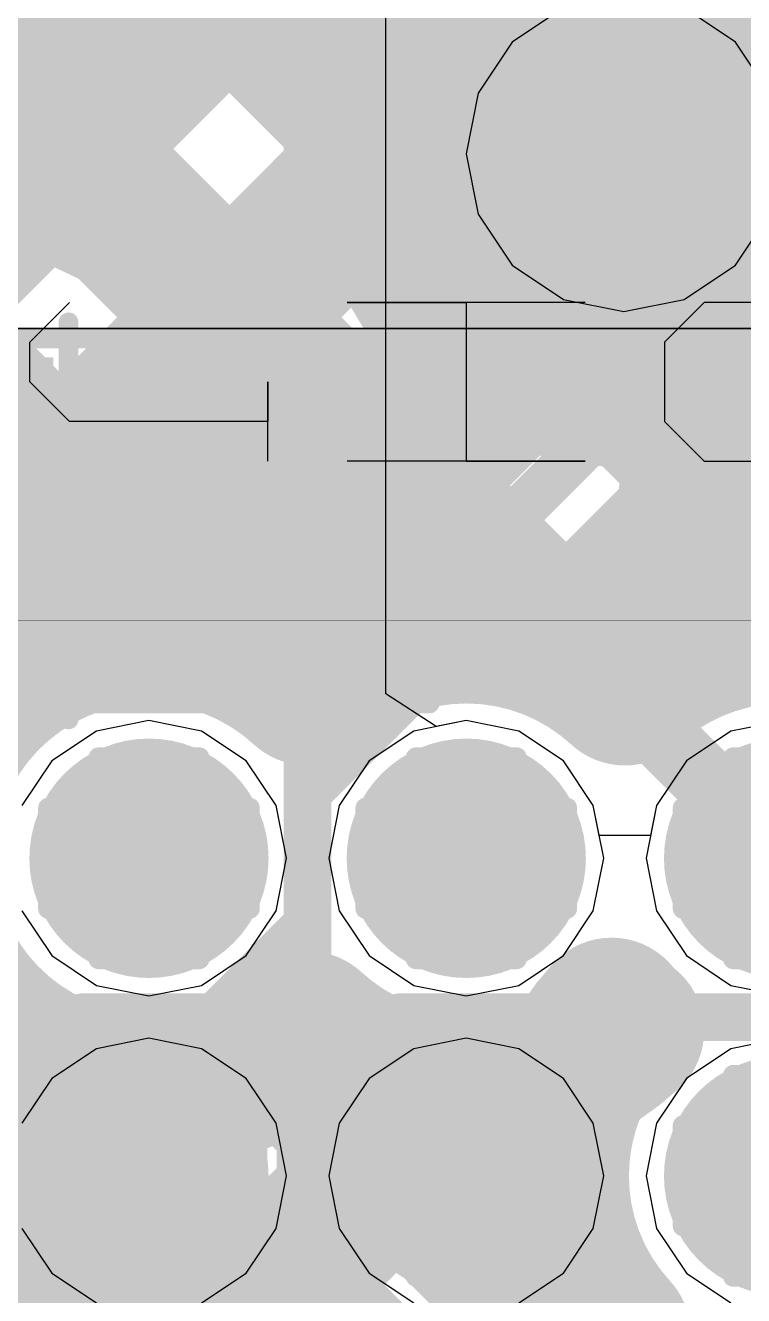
# Model space of a CAD drawing. Header units: millimetres. Extents: x 13 to 259, y -2 to 326.
# Drawn here: x 111.491 to 113.302, y 105.298 to 108.498 of the extents above; entities that cross this region are included whole.
import ezdxf

# ---------------------------------------------------------------- set-up
doc = ezdxf.new("R2010")
doc.units = ezdxf.units.MM
for name, color, linetype in [('BottomLayer', 5, 'Continuous'), ('BottomPaste', 16, 'Continuous'), ('BottomSolder', 6, 'Continuous'), ('ConnectLayer', 7, 'Continuous'), ('DrillDrawing', 1, 'Continuous'), ('Mechanical14', 56, 'Continuous'), ('Mechanical15', 56, 'Continuous'), ('Mechanical16', 56, 'Continuous'), ('MidLayer1', 16, 'Continuous'), ('MidLayer2', 76, 'Continuous'), ('MidLayer3', 90, 'Continuous'), ('MidLayer4', 156, 'Continuous'), ('MidLayer5', 130, 'Continuous'), ('MidLayer6', 216, 'Continuous'), ('MultiLayer', 9, 'Continuous'), ('TopLayer', 1, 'Continuous'), ('TopOverlay', 2, 'Continuous'), ('TopPaste', 8, 'Continuous'), ('TopSolder', 216, 'Continuous')]:
    doc.layers.add(name, color=color, linetype=linetype)

# ---------------------------------------------------------------- blocks, each defined once
blk = doc.blocks.new('CAPC0603X33N_B_11')
at = {"layer": 'BottomLayer'}
for points in [[(-0.575, -0.2), (-0.125, -0.2), (-0.575, 0.2), (-0.125, 0.2)], [(0.125, -0.2), (0.575, -0.2), (0.125, 0.2), (0.575, 0.2)]]:
    blk.add_solid(points, dxfattribs=at)
at = {"layer": 'BottomPaste'}
for points in [[(-0.575, -0.2), (-0.125, -0.2), (-0.575, 0.2), (-0.125, 0.2)], [(0.125, -0.2), (0.575, -0.2), (0.125, 0.2), (0.575, 0.2)]]:
    blk.add_solid(points, dxfattribs=at)
at = {"layer": 'BottomSolder'}
for points in [[(-0.6766, -0.3016), (-0.0234, -0.3016), (-0.6766, 0.3016), (-0.0234, 0.3016)], [(0.0234, -0.3016), (0.6766, -0.3016), (0.0234, 0.3016), (0.6766, 0.3016)]]:
    blk.add_solid(points, dxfattribs=at)
at = {"layer": 'Mechanical14', "const_width": 0.1}
for points in [[(-0.65, -0.25), (-0.65, 0.25)], [(0.65, 0.25), (-0.65, 0.25)], [(0.65, -0.25), (0.65, 0.25)], [(0.65, -0.25), (-0.65, -0.25)]]:
    blk.add_lwpolyline(points, dxfattribs=at)
at = {"layer": 'Mechanical14', "const_width": 0.05}
for points in [[(-0.675, 0.25, 1), (-0.625, 0.25, 1)], [(-0.675, 0.25, 1), (-0.625, 0.25, 1)], [(0.625, 0.25, 1), (0.675, 0.25, 1)], [(0.625, 0.25, 1), (0.675, 0.25, 1)], [(-0.675, -0.25, 1), (-0.625, -0.25, 1)], [(-0.675, -0.25, 1), (-0.625, -0.25, 1)], [(0.625, -0.25, 1), (0.675, -0.25, 1)], [(0.625, -0.25, 1), (0.675, -0.25, 1)]]:
    blk.add_lwpolyline(points, format="xyb", close=True, dxfattribs=at)
at = {"layer": 'Mechanical16', "const_width": 0.05}
for points in [[(-0.75, -0.35), (-0.75, 0.35)], [(0.75, 0.35), (-0.75, 0.35)], [(0.75, -0.35), (0.75, 0.35)], [(0, -0.3), (0, 0.3)], [(0.3, 0), (-0.3, 0)], [(0.75, -0.35), (-0.75, -0.35)]]:
    blk.add_lwpolyline(points, dxfattribs=at)
at = {"layer": 'Mechanical16', "const_width": 0.025}
for points in [[(-0.7625, 0.35, 1), (-0.7375, 0.35, 1)], [(-0.7625, 0.35, 1), (-0.7375, 0.35, 1)], [(0.7375, 0.35, 1), (0.7625, 0.35, 1)], [(0.7375, 0.35, 1), (0.7625, 0.35, 1)], [(-0.0125, 0.3, 1), (0.0125, 0.3, 1)], [(-0.3125, 0, 1), (-0.2875, 0, 1)], [(0.2875, 0, 1), (0.3125, 0, 1)], [(-0.0125, -0.3, 1), (0.0125, -0.3, 1)], [(-0.7625, -0.35, 1), (-0.7375, -0.35, 1)], [(-0.7625, -0.35, 1), (-0.7375, -0.35, 1)], [(0.7375, -0.35, 1), (0.7625, -0.35, 1)], [(0.7375, -0.35, 1), (0.7625, -0.35, 1)]]:
    blk.add_lwpolyline(points, format="xyb", close=True, dxfattribs=at)
blk = doc.blocks.new('CAPC1005X55N_B_14')
at = {"layer": 'BottomLayer'}
for points in [[(-0.76, -0.31), (-0.14, -0.31), (-0.76, 0.31), (-0.14, 0.31)], [(0.14, -0.31), (0.76, -0.31), (0.14, 0.31), (0.76, 0.31)]]:
    blk.add_solid(points, dxfattribs=at)
at = {"layer": 'BottomPaste'}
for points in [[(-0.76, -0.31), (-0.14, -0.31), (-0.76, 0.31), (-0.14, 0.31)], [(0.14, -0.31), (0.76, -0.31), (0.14, 0.31), (0.76, 0.31)]]:
    blk.add_solid(points, dxfattribs=at)
at = {"layer": 'BottomSolder'}
for points in [[(-0.8616, -0.4116), (-0.0384, -0.4116), (-0.8616, 0.4116), (-0.0384, 0.4116)], [(0.0384, -0.4116), (0.8616, -0.4116), (0.0384, 0.4116), (0.8616, 0.4116)]]:
    blk.add_solid(points, dxfattribs=at)
at = {"layer": 'Mechanical14', "const_width": 0.1}
for points in [[(0.5251, 0.2749), (-0.5249, 0.2749)], [(-0.5249, -0.2751), (-0.5249, 0.2749)], [(0.5251, -0.2751), (0.5251, 0.2749)], [(0.5251, -0.2751), (-0.5249, -0.2751)]]:
    blk.add_lwpolyline(points, dxfattribs=at)
at = {"layer": 'Mechanical14', "const_width": 0.05}
for points in [[(-0.5499, 0.2749, 1), (-0.5, 0.2749, 1)], [(-0.5499, 0.2749, 1), (-0.5, 0.2749, 1)], [(0.5001, 0.2749, 1), (0.55, 0.2749, 1)], [(0.5001, 0.2749, 1), (0.55, 0.2749, 1)], [(-0.5499, -0.2751, 1), (-0.5, -0.2751, 1)], [(-0.5499, -0.2751, 1), (-0.5, -0.2751, 1)], [(0.5001, -0.2751, 1), (0.55, -0.2751, 1)], [(0.5001, -0.2751, 1), (0.55, -0.2751, 1)]]:
    blk.add_lwpolyline(points, format="xyb", close=True, dxfattribs=at)
at = {"layer": 'Mechanical16', "const_width": 0.05}
for points in [[(0, -0.5), (0, 0.5)], [(0.91, 0.46), (-0.91, 0.46)], [(-0.91, -0.46), (-0.91, 0.46)], [(0.91, -0.46), (0.91, 0.46)], [(0.5, 0), (-0.5, 0)], [(0.91, -0.46), (-0.91, -0.46)]]:
    blk.add_lwpolyline(points, dxfattribs=at)
at = {"layer": 'Mechanical16', "const_width": 0.025}
for points in [[(-0.0125, 0.5, 1), (0.0125, 0.5, 1)], [(-0.9225, 0.46, 1), (-0.8975, 0.46, 1)], [(-0.9225, 0.46, 1), (-0.8975, 0.46, 1)], [(0.8975, 0.46, 1), (0.9225, 0.46, 1)], [(0.8975, 0.46, 1), (0.9225, 0.46, 1)], [(-0.5125, 0, 1), (-0.4875, 0, 1)], [(0.4875, 0, 1), (0.5125, 0, 1)], [(-0.9225, -0.46, 1), (-0.8975, -0.46, 1)], [(-0.9225, -0.46, 1), (-0.8975, -0.46, 1)], [(0.8975, -0.46, 1), (0.9225, -0.46, 1)], [(0.8975, -0.46, 1), (0.9225, -0.46, 1)], [(-0.0125, -0.5, 1), (0.0125, -0.5, 1)]]:
    blk.add_lwpolyline(points, format="xyb", close=True, dxfattribs=at)
blk = doc.blocks.new('CAPC1005X55N_B_15')
at = {"layer": 'BottomLayer'}
for points in [[(-0.76, -0.31), (-0.14, -0.31), (-0.76, 0.31), (-0.14, 0.31)], [(0.14, -0.31), (0.76, -0.31), (0.14, 0.31), (0.76, 0.31)]]:
    blk.add_solid(points, dxfattribs=at)
at = {"layer": 'BottomPaste'}
for points in [[(-0.76, -0.31), (-0.14, -0.31), (-0.76, 0.31), (-0.14, 0.31)], [(0.14, -0.31), (0.76, -0.31), (0.14, 0.31), (0.76, 0.31)]]:
    blk.add_solid(points, dxfattribs=at)
at = {"layer": 'BottomSolder'}
for points in [[(-0.8616, -0.4116), (-0.0384, -0.4116), (-0.8616, 0.4116), (-0.0384, 0.4116)], [(0.0384, -0.4116), (0.8616, -0.4116), (0.0384, 0.4116), (0.8616, 0.4116)]]:
    blk.add_solid(points, dxfattribs=at)
at = {"layer": 'Mechanical14', "const_width": 0.1}
for points in [[(0.5251, 0.2749), (-0.5249, 0.2749)], [(-0.5249, 0.2749), (-0.5249, -0.2751)], [(0.5251, 0.2749), (0.5251, -0.2751)], [(0.5251, -0.2751), (-0.5249, -0.2751)]]:
    blk.add_lwpolyline(points, dxfattribs=at)
at = {"layer": 'Mechanical14', "const_width": 0.05}
for points in [[(-0.5499, 0.2749, 1), (-0.5, 0.2749, 1)], [(-0.5499, 0.2749, 1), (-0.5, 0.2749, 1)], [(0.5001, 0.2749, 1), (0.55, 0.2749, 1)], [(0.5001, 0.2749, 1), (0.55, 0.2749, 1)], [(-0.5499, -0.2751, 1), (-0.5, -0.2751, 1)], [(-0.5499, -0.2751, 1), (-0.5, -0.2751, 1)], [(0.5001, -0.2751, 1), (0.55, -0.2751, 1)], [(0.5001, -0.2751, 1), (0.55, -0.2751, 1)]]:
    blk.add_lwpolyline(points, format="xyb", close=True, dxfattribs=at)
at = {"layer": 'Mechanical16', "const_width": 0.05}
for points in [[(0, 0.5), (0, -0.5)], [(0.91, 0.46), (-0.91, 0.46)], [(-0.91, 0.46), (-0.91, -0.46)], [(0.91, 0.46), (0.91, -0.46)], [(0.5, 0), (-0.5, 0)], [(0.91, -0.46), (-0.91, -0.46)]]:
    blk.add_lwpolyline(points, dxfattribs=at)
at = {"layer": 'Mechanical16', "const_width": 0.025}
for points in [[(-0.0125, 0.5, 1), (0.0125, 0.5, 1)], [(-0.9225, 0.46, 1), (-0.8975, 0.46, 1)], [(-0.9225, 0.46, 1), (-0.8975, 0.46, 1)], [(0.8975, 0.46, 1), (0.9225, 0.46, 1)], [(0.8975, 0.46, 1), (0.9225, 0.46, 1)], [(-0.5125, 0, 1), (-0.4875, 0, 1)], [(0.4875, 0, 1), (0.5125, 0, 1)], [(-0.9225, -0.46, 1), (-0.8975, -0.46, 1)], [(-0.9225, -0.46, 1), (-0.8975, -0.46, 1)], [(0.8975, -0.46, 1), (0.9225, -0.46, 1)], [(0.8975, -0.46, 1), (0.9225, -0.46, 1)], [(-0.0125, -0.5, 1), (0.0125, -0.5, 1)]]:
    blk.add_lwpolyline(points, format="xyb", close=True, dxfattribs=at)
blk = doc.blocks.new('BGA144C80P12X12_1000X1000X170_150')
at = {"layer": 'Mechanical14'}
for p, q in [((-5.8, -0.2002), (-5.8, -0.6)), ((-5.4001, -0.6), (-5.4001, -0.4001)), ((-5.8, -0.6), (-5.7, -0.7)), ((-5.5001, -0.7), (-5.4001, -0.6)), ((-5.7, -0.7), (-5.5001, -0.7)), ((-5.8, -0.9002), (-5.8, -1.5)), ((-5.4001, -1.2001), (-5.4001, -0.9002)), ((-5.4001, -0.9002), (-5.4001, -1.5)), ((-5.8, -1.5), (-5.8, -1.2001)), ((-5.8, -1.2001), (-5.4001, -1.2001)), ((-5.4001, -1.7002), (-5.6001, -1.7002)), ((-5.6001, -1.7002), (-5.5001, -1.7002)), ((-5.5001, -1.7002), (-5.5001, -2.2)), ((-5.7, -2.3), (-5.8, -2.2)), ((-5.5001, -2.2), (-5.6001, -2.3)), ((-5.6001, -2.3), (-5.7, -2.3))]:
    blk.add_line(p, q, dxfattribs=at)
at = {"layer": 'Mechanical14', "const_width": 0.1}
blk.add_lwpolyline([(-5, -5), (-5, 5)], dxfattribs=at)
at = {"layer": 'Mechanical15', "const_width": 0.05}
blk.add_lwpolyline([(-6, -6), (-6, 6)], dxfattribs=at)
at = {"layer": 'TopLayer', "const_width": 0.2}
for points in [[(-4.5, -0.4, 1), (-4.3, -0.4, 1)], [(-3.7, -0.4, 1), (-3.5, -0.4, 1)], [(-4.5, -1.2, 1), (-4.3, -1.2, 1)], [(-3.7, -1.2, 1), (-3.5, -1.2, 1)], [(-4.5, -2, 1), (-4.3, -2, 1)], [(-3.7, -2, 1), (-3.5, -2, 1)]]:
    blk.add_lwpolyline(points, format="xyb", close=True, dxfattribs=at)
at = {"layer": 'TopOverlay'}
for const_width in [0.2, 0.001]:
    blk.add_lwpolyline([(-5, -5), (-5, 5)], dxfattribs=dict(at, const_width=const_width))
at = {"layer": 'TopPaste', "const_width": 0.2}
for points in [[(-4.5, -0.4, 1), (-4.3, -0.4, 1)], [(-3.7, -0.4, 1), (-3.5, -0.4, 1)], [(-4.5, -1.2, 1), (-4.3, -1.2, 1)], [(-3.7, -1.2, 1), (-3.5, -1.2, 1)], [(-4.5, -2, 1), (-4.3, -2, 1)], [(-3.7, -2, 1), (-3.5, -2, 1)]]:
    blk.add_lwpolyline(points, format="xyb", close=True, dxfattribs=at)
at = {"layer": 'TopSolder', "const_width": 0.3016}
for points in [[(-4.5508, -0.4, 1), (-4.2492, -0.4, 1)], [(-3.7508, -0.4, 1), (-3.4492, -0.4, 1)], [(-4.5508, -1.2, 1), (-4.2492, -1.2, 1)], [(-3.7508, -1.2, 1), (-3.4492, -1.2, 1)], [(-4.5508, -2, 1), (-4.2492, -2, 1)], [(-3.7508, -2, 1), (-3.4492, -2, 1)]]:
    blk.add_lwpolyline(points, format="xyb", close=True, dxfattribs=at)

msp = doc.modelspace()

# ---------------------------------------------------------------- linework, layer by layer
at = {"layer": 'BottomLayer', "const_width": 0.25}
for points in [[(112.875, 108.175, 1), (113.125, 108.175, 1)], [(111.6778, 106.4, 1), (111.9278, 106.4, 1)], [(112.4778, 106.4, 1), (112.7278, 106.4, 1)], [(113.2778, 106.4, 1), (113.5278, 106.4, 1)], [(111.6778, 105.6, 1), (111.9278, 105.6, 1)], [(112.4778, 105.6, 1), (112.7278, 105.6, 1)], [(113.2778, 105.6, 1), (113.5278, 105.6, 1)]]:
    msp.add_lwpolyline(points, format="xyb", close=True, dxfattribs=at)
at = {"layer": 'BottomSolder', "const_width": 0.3516}
msp.add_lwpolyline([(112.8242, 108.175, 1), (113.1758, 108.175, 1)], format="xyb", close=True, dxfattribs=at)
at = {"layer": 'ConnectLayer'}
for p, q in [((112.4, 106.8145), (112.4, 109.4524)), ((112.8479, 108.5424), (112.7189, 108.4562)), ((113.2812, 108.4562), (113.1522, 108.5424)), ((112.7189, 108.4562), (112.6327, 108.3272)), ((113.3674, 108.3272), (113.2812, 108.4562)), ((112.6327, 108.3272), (112.6024, 108.175)), ((112.6024, 108.175), (112.6327, 108.0228)), ((112.6327, 108.0228), (112.7189, 107.8938)), ((113.2812, 107.8938), (113.3674, 108.0228)), ((112.7189, 107.8938), (112.8479, 107.8076)), ((113.1522, 107.8076), (113.2812, 107.8938)), ((112.8479, 107.8076), (113, 107.7774)), ((113, 107.7774), (113.1522, 107.8076)), ((119.55, 107.735), (108, 107.735)), ((112.527, 106.7316), (112.4, 106.8145)), ((111.6702, 106.7203), (111.5577, 106.6451)), ((111.6702, 106.7203), (111.5577, 106.6451)), ((111.8028, 106.7467), (111.6702, 106.7203)), ((111.8028, 106.7467), (111.6702, 106.7203)), ((111.9355, 106.7203), (111.8028, 106.7467)), ((111.9355, 106.7203), (111.8028, 106.7467)), ((112.048, 106.6451), (111.9355, 106.7203)), ((112.048, 106.6451), (111.9355, 106.7203)), ((112.4702, 106.7203), (112.3577, 106.6451)), ((112.4702, 106.7203), (112.3577, 106.6451)), ((112.6028, 106.7467), (112.4702, 106.7203)), ((112.6028, 106.7467), (112.4702, 106.7203)), ((112.6028, 106.7467), (112.527, 106.7316)), ((112.7355, 106.7203), (112.6028, 106.7467)), ((112.7355, 106.7203), (112.6028, 106.7467)), ((112.7355, 106.7203), (112.6028, 106.7467)), ((112.848, 106.6451), (112.7355, 106.7203)), ((112.848, 106.6451), (112.7355, 106.7203)), ((112.848, 106.6451), (112.7355, 106.7203)), ((113.2702, 106.7203), (113.1577, 106.6451)), ((113.2702, 106.7203), (113.1577, 106.6451)), ((113.2702, 106.7203), (113.1577, 106.6451)), ((113.4028, 106.7467), (113.2702, 106.7203)), ((113.4028, 106.7467), (113.2702, 106.7203)), ((113.4028, 106.7467), (113.2702, 106.7203)), ((111.5577, 106.6451), (111.4826, 106.5327)), ((111.5577, 106.6451), (111.4826, 106.5327)), ((112.1231, 106.5327), (112.048, 106.6451)), ((112.1231, 106.5327), (112.048, 106.6451)), ((112.3577, 106.6451), (112.2826, 106.5327)), ((112.3577, 106.6451), (112.2826, 106.5327)), ((112.9231, 106.5327), (112.848, 106.6451)), ((112.9231, 106.5327), (112.848, 106.6451)), ((112.9231, 106.5327), (112.848, 106.6451)), ((113.1577, 106.6451), (113.0826, 106.5327)), ((113.1577, 106.6451), (113.0826, 106.5327)), ((113.1577, 106.6451), (113.0826, 106.5327)), ((112.1495, 106.4), (112.1231, 106.5327)), ((112.1495, 106.4), (112.1231, 106.5327)), ((112.2826, 106.5327), (112.2562, 106.4)), ((112.2826, 106.5327), (112.2562, 106.4)), ((112.9495, 106.4), (112.9231, 106.5327)), ((112.9495, 106.4), (112.9231, 106.5327)), ((112.9381, 106.4573), (112.9231, 106.5327)), ((113.0826, 106.5327), (113.0562, 106.4)), ((113.0826, 106.5327), (113.0562, 106.4)), ((113.0826, 106.5327), (113.0676, 106.4573)), ((113.0676, 106.4573), (112.9381, 106.4573)), ((112.1231, 106.2673), (112.1495, 106.4)), ((112.1231, 106.2673), (112.1495, 106.4)), ((112.2562, 106.4), (112.2826, 106.2673)), ((112.2562, 106.4), (112.2826, 106.2673)), ((112.9231, 106.2673), (112.9495, 106.4)), ((112.9231, 106.2673), (112.9495, 106.4)), ((113.0562, 106.4), (113.0826, 106.2673)), ((113.0562, 106.4), (113.0826, 106.2673)), ((111.4826, 106.2673), (111.5577, 106.1549)), ((111.4826, 106.2673), (111.5577, 106.1549)), ((112.048, 106.1549), (112.1231, 106.2673)), ((112.048, 106.1549), (112.1231, 106.2673)), ((112.2826, 106.2673), (112.3577, 106.1549)), ((112.2826, 106.2673), (112.3577, 106.1549)), ((112.848, 106.1549), (112.9231, 106.2673)), ((112.848, 106.1549), (112.9231, 106.2673)), ((113.0826, 106.2673), (113.1577, 106.1549)), ((113.0826, 106.2673), (113.1577, 106.1549)), ((111.5577, 106.1549), (111.6702, 106.0797)), ((111.5577, 106.1549), (111.6702, 106.0797)), ((111.9355, 106.0797), (112.048, 106.1549)), ((111.9355, 106.0797), (112.048, 106.1549)), ((112.3577, 106.1549), (112.4702, 106.0797)), ((112.3577, 106.1549), (112.4702, 106.0797)), ((112.7355, 106.0797), (112.848, 106.1549)), ((112.7355, 106.0797), (112.848, 106.1549)), ((113.1577, 106.1549), (113.2702, 106.0797)), ((113.1577, 106.1549), (113.2702, 106.0797)), ((111.6702, 106.0797), (111.8028, 106.0534)), ((111.6702, 106.0797), (111.8028, 106.0534)), ((111.8028, 106.0534), (111.9355, 106.0797)), ((111.8028, 106.0534), (111.9355, 106.0797)), ((112.4702, 106.0797), (112.6028, 106.0534)), ((112.4702, 106.0797), (112.6028, 106.0534)), ((112.6028, 106.0534), (112.7355, 106.0797)), ((112.6028, 106.0534), (112.7355, 106.0797)), ((113.2702, 106.0797), (113.4028, 106.0534)), ((113.2702, 106.0797), (113.4028, 106.0534)), ((111.6702, 105.9203), (111.5577, 105.8451)), ((111.8028, 105.9467), (111.6702, 105.9203)), ((111.9355, 105.9203), (111.8028, 105.9467)), ((112.048, 105.8451), (111.9355, 105.9203)), ((112.4702, 105.9203), (112.3577, 105.8451)), ((112.6028, 105.9467), (112.4702, 105.9203)), ((112.7355, 105.9203), (112.6028, 105.9467)), ((112.848, 105.8451), (112.7355, 105.9203)), ((113.2702, 105.9203), (113.1577, 105.8451)), ((113.2702, 105.9203), (113.1577, 105.8451)), ((113.4028, 105.9467), (113.2702, 105.9203)), ((113.4028, 105.9467), (113.2702, 105.9203)), ((111.5577, 105.8451), (111.4826, 105.7327)), ((112.1231, 105.7327), (112.048, 105.8451)), ((112.3577, 105.8451), (112.2826, 105.7327)), ((112.9231, 105.7327), (112.848, 105.8451)), ((113.1577, 105.8451), (113.0826, 105.7327)), ((113.1577, 105.8451), (113.0826, 105.7327)), ((112.1495, 105.6), (112.1231, 105.7327)), ((112.2826, 105.7327), (112.2562, 105.6)), ((112.9495, 105.6), (112.9231, 105.7327)), ((113.0826, 105.7327), (113.0562, 105.6)), ((113.0826, 105.7327), (113.0562, 105.6)), ((112.1231, 105.4674), (112.1495, 105.6)), ((112.2562, 105.6), (112.2826, 105.4674)), ((112.9231, 105.4674), (112.9495, 105.6)), ((113.0562, 105.6), (113.0826, 105.4674)), ((113.0562, 105.6), (113.0826, 105.4674)), ((111.4826, 105.4674), (111.5577, 105.3549)), ((112.048, 105.3549), (112.1231, 105.4674)), ((112.2826, 105.4674), (112.3577, 105.3549)), ((112.848, 105.3549), (112.9231, 105.4674)), ((113.0826, 105.4674), (113.1577, 105.3549)), ((113.0826, 105.4674), (113.1577, 105.3549)), ((111.5577, 105.3549), (111.6702, 105.2797)), ((111.9355, 105.2797), (112.048, 105.3549)), ((112.3577, 105.3549), (112.4702, 105.2797)), ((112.7355, 105.2797), (112.848, 105.3549)), ((113.1577, 105.3549), (113.2702, 105.2797)), ((113.1577, 105.3549), (113.2702, 105.2797))]:
    msp.add_line(p, q, dxfattribs=at)
at = {"layer": 'ConnectLayer', "const_width": 0.4}
for points in [[(101.5854, 119.0315), (112.4109, 108.206)], [(104.2778, 116.3391), (112.4109, 108.206)], [(110.8701, 107.476), (113.3747, 109.9806)], [(110.8701, 107.476), (113.3747, 109.9806)], [(110.4828, 109.2855), (112.8196, 106.9487)], [(110.4828, 109.2855), (112.8196, 106.9487)], [(110.4828, 109.2855), (111.3139, 108.4545)], [(111.1205, 108.2612), (111.7028, 108.8434)], [(110.3349, 108.5849), (111.9479, 106.9719)], [(110.3349, 108.5849), (111.9479, 106.9719)], [(109.9773, 105.7346), (112.4101, 108.1675)], [(109.9773, 105.7346), (112.4101, 108.1675)], [(111.9205, 107.0231), (112.6206, 107.7232)], [(112.034, 106.9428), (112.7377, 107.6465)], [(112.034, 106.9428), (112.7377, 107.6465)], [(111.8741, 106.9857), (112.4852, 107.5968)], [(113.0311, 107.5858), (113.2019, 107.415)], [(113.0311, 107.5858), (113.2019, 107.415)], [(112.8672, 106.9275), (113.1858, 107.2461)], [(112.8672, 106.9275), (113.1858, 107.2461)], [(110.9086, 107.1628), (111.3251, 106.7463)], [(110.9086, 107.1628), (111.3251, 106.7463)], [(112.9238, 106.8951), (113.1951, 107.1664)], [(110.5272, 106.6957), (111.8337, 105.3892)], [(110.5272, 106.6957), (111.8337, 105.3892)], [(112.1491, 105.9223), (112.9251, 105.1463)], [(112.1491, 105.9223), (112.9251, 105.1463)], [(110.4672, 104.5275), (111.7519, 105.8122)], [(110.4672, 104.5275), (111.7519, 105.8122)], [(111.8028, 105.6), (111.8028, 105.81)], [(111.8028, 105.6), (111.8028, 105.81)], [(112.0987, 105.3105), (112.5983, 105.81)], [(112.0987, 105.3105), (112.5983, 105.81)], [(112.6028, 105.6), (112.6028, 105.81)], [(112.6028, 105.6), (112.7685, 105.6)], [(112.3911, 104.7543), (112.911, 105.2742)], [(112.3911, 104.7543), (112.911, 105.2742)]]:
    msp.add_lwpolyline(points, dxfattribs=at)
at = {"layer": 'ConnectLayer'}
for points, const_width in [([(113.59, 108.175, 1), (112.41, 108.175, 1)], 0.4), ([(113.59, 108.175, 1), (112.41, 108.175, 1)], 0.4), ([(111.2139, 108.4545, 1), (111.4139, 108.4545, 1)], 0.2), ([(112.3109, 108.206, 1), (112.5109, 108.206, 1)], 0.2), ([(112.3109, 108.206, 1), (112.5109, 108.206, 1)], 0.2), ([(112.31, 108.175, 1), (112.51, 108.175, 1)], 0.2), ([(112.31, 108.175, 1), (112.51, 108.175, 1)], 0.2), ([(112.3101, 108.1675, 1), (112.5101, 108.1675, 1)], 0.2), ([(112.3101, 108.1675, 1), (112.5101, 108.1675, 1)], 0.2), ([(112.4835, 107.7572, 1), (112.6835, 107.7572, 1)], 0.2), ([(112.4835, 107.7572, 1), (112.6835, 107.7572, 1)], 0.2), ([(112.5206, 107.7232, 1), (112.7206, 107.7232, 1)], 0.2), ([(112.6377, 107.6465, 1), (112.8377, 107.6465, 1)], 0.2), ([(112.6377, 107.6465, 1), (112.8377, 107.6465, 1)], 0.2), ([(112.3852, 107.5968, 1), (112.5852, 107.5968, 1)], 0.2), ([(112.3852, 107.5968, 1), (112.5852, 107.5968, 1)], 0.2), ([(112.3857, 107.5973, 1), (112.5857, 107.5973, 1)], 0.2), ([(112.9311, 107.5858, 1), (113.1311, 107.5858, 1)], 0.2), ([(112.9311, 107.5858, 1), (113.1311, 107.5858, 1)], 0.2), ([(113.1019, 107.415, 1), (113.3019, 107.415, 1)], 0.2), ([(113.1019, 107.415, 1), (113.3019, 107.415, 1)], 0.2), ([(113.0858, 107.2461, 1), (113.2858, 107.2461, 1)], 0.2), ([(113.0858, 107.2461, 1), (113.2858, 107.2461, 1)], 0.2), ([(113.0951, 107.1664, 1), (113.2951, 107.1664, 1)], 0.2), ([(113.0951, 107.1664, 1), (113.2951, 107.1664, 1)], 0.2), ([(111.8205, 107.0231, 1), (112.0205, 107.0231, 1)], 0.2), ([(111.7741, 106.9857, 1), (111.9741, 106.9857, 1)], 0.2), ([(111.8479, 106.9719, 1), (112.0479, 106.9719, 1)], 0.2), ([(111.8479, 106.9719, 1), (112.0479, 106.9719, 1)], 0.2), ([(113.1674, 106.9743, 1), (113.3674, 106.9743, 1)], 0.2), ([(113.1674, 106.9743, 1), (113.3674, 106.9743, 1)], 0.2), ([(113.1674, 106.9743, 1), (113.3674, 106.9743, 1)], 0.2), ([(113.1674, 106.9743, 1), (113.3674, 106.9743, 1)], 0.2), ([(113.1674, 106.9743, 1), (113.3674, 106.9743, 1)], 0.2), ([(113.1674, 106.9743, 1), (113.3674, 106.9743, 1)], 0.2), ([(111.934, 106.9428, 1), (112.134, 106.9428, 1)], 0.2), ([(111.934, 106.9428, 1), (112.134, 106.9428, 1)], 0.2), ([(112.7196, 106.9487, 1), (112.9196, 106.9487, 1)], 0.2), ([(112.7196, 106.9487, 1), (112.9196, 106.9487, 1)], 0.2), ([(112.7672, 106.9275, 1), (112.9672, 106.9275, 1)], 0.2), ([(112.7672, 106.9275, 1), (112.9672, 106.9275, 1)], 0.2), ([(112.8238, 106.8951, 1), (113.0238, 106.8951, 1)], 0.2), ([(112.8238, 106.8951, 1), (113.0238, 106.8951, 1)], 0.2), ([(112.1028, 106.8337, 1), (112.3028, 106.8337, 1)], 0.2), ([(112.1028, 106.8337, 1), (112.3028, 106.8337, 1)], 0.2), ([(112.1028, 106.8337, 1), (112.3028, 106.8337, 1)], 0.2), ([(112.1028, 106.8337, 1), (112.3028, 106.8337, 1)], 0.2), ([(112.9028, 106.8337, 1), (113.1028, 106.8337, 1)], 0.2), ([(112.9028, 106.8337, 1), (113.1028, 106.8337, 1)], 0.2), ([(112.9028, 106.8337, 1), (113.1028, 106.8337, 1)], 0.2), ([(112.9028, 106.8337, 1), (113.1028, 106.8337, 1)], 0.2), ([(112.9028, 106.8337, 1), (113.1028, 106.8337, 1)], 0.2), ([(112.9028, 106.8337, 1), (113.1028, 106.8337, 1)], 0.2), ([(111.2251, 106.7463, 1), (111.4251, 106.7463, 1)], 0.2), ([(111.2251, 106.7463, 1), (111.4251, 106.7463, 1)], 0.2), ([(112.8691, 106, 1), (113.0691, 106, 1)], 0.2), ([(112.8691, 106, 1), (113.0691, 106, 1)], 0.2), ([(112.8691, 106, 1), (113.0691, 106, 1)], 0.2), ([(112.1028, 105.9663, 1), (112.3028, 105.9663, 1)], 0.2), ([(112.1028, 105.9663, 1), (112.3028, 105.9663, 1)], 0.2), ([(112.1028, 105.9663, 1), (112.3028, 105.9663, 1)], 0.2), ([(112.1028, 105.9663, 1), (112.3028, 105.9663, 1)], 0.2), ([(112.9028, 105.9663, 1), (113.1028, 105.9663, 1)], 0.2), ([(112.9028, 105.9663, 1), (113.1028, 105.9663, 1)], 0.2), ([(112.9028, 105.9663, 1), (113.1028, 105.9663, 1)], 0.2), ([(112.0491, 105.9223, 1), (112.2491, 105.9223, 1)], 0.2), ([(112.0491, 105.9223, 1), (112.2491, 105.9223, 1)], 0.2), ([(112.7843, 105.8815, 1), (112.9843, 105.8815, 1)], 0.2), ([(112.7843, 105.8815, 1), (112.9843, 105.8815, 1)], 0.2), ([(112.7843, 105.8815, 1), (112.9843, 105.8815, 1)], 0.2), ([(112.7843, 105.8815, 1), (112.9843, 105.8815, 1)], 0.2), ([(112.7843, 105.8815, 1), (112.9843, 105.8815, 1)], 0.2), ([(112.7843, 105.8815, 1), (112.9843, 105.8815, 1)], 0.2), ([(112.7843, 105.8815, 1), (112.9843, 105.8815, 1)], 0.2), ([(112.7843, 105.8815, 1), (112.9843, 105.8815, 1)], 0.2), ([(112.7843, 105.8815, 1), (112.9843, 105.8815, 1)], 0.2), ([(112.7843, 105.8815, 1), (112.9843, 105.8815, 1)], 0.2), ([(112.7843, 105.8815, 1), (112.9843, 105.8815, 1)], 0.2), ([(112.7843, 105.8815, 1), (112.9843, 105.8815, 1)], 0.2), ([(111.6519, 105.8122, 1), (111.8519, 105.8122, 1)], 0.2), ([(111.6519, 105.8122, 1), (111.8519, 105.8122, 1)], 0.2), ([(111.7028, 105.81, 1), (111.9028, 105.81, 1)], 0.2), ([(111.7028, 105.81, 1), (111.9028, 105.81, 1)], 0.2), ([(112.4983, 105.81, 1), (112.6983, 105.81, 1)], 0.2), ([(112.4983, 105.81, 1), (112.6983, 105.81, 1)], 0.2), ([(112.5028, 105.81, 1), (112.7028, 105.81, 1)], 0.2), ([(112.5028, 105.81, 1), (112.7028, 105.81, 1)], 0.2), ([(111.7028, 105.6, 1), (111.9028, 105.6, 1)], 0.2), ([(111.7028, 105.6, 1), (111.9028, 105.6, 1)], 0.2), ([(112.5028, 105.6, 1), (112.7028, 105.6, 1)], 0.2), ([(112.5028, 105.6, 1), (112.7028, 105.6, 1)], 0.2), ([(112.6685, 105.6, 1), (112.8685, 105.6, 1)], 0.2), ([(112.7129, 105.5976, 1), (112.9129, 105.5976, 1)], 0.2), ([(111.7337, 105.3892, 1), (111.9337, 105.3892, 1)], 0.2), ([(111.7337, 105.3892, 1), (111.9337, 105.3892, 1)], 0.2), ([(111.9987, 105.3105, 1), (112.1987, 105.3105, 1)], 0.2), ([(111.9987, 105.3105, 1), (112.1987, 105.3105, 1)], 0.2), ([(112.811, 105.2742, 1), (113.011, 105.2742, 1)], 0.2), ([(112.811, 105.2742, 1), (113.011, 105.2742, 1)], 0.2), ([(112.8691, 105.2, 1), (113.0691, 105.2, 1)], 0.2), ([(112.8691, 105.2, 1), (113.0691, 105.2, 1)], 0.2), ([(112.8691, 105.2, 1), (113.0691, 105.2, 1)], 0.2), ([(112.8691, 105.2, 1), (113.0691, 105.2, 1)], 0.2), ([(112.8251, 105.1463, 1), (113.0251, 105.1463, 1)], 0.2), ([(112.8251, 105.1463, 1), (113.0251, 105.1463, 1)], 0.2)]:
    msp.add_lwpolyline(points, format="xyb", close=True, dxfattribs=dict(at, const_width=const_width))
at = {"layer": 'ConnectLayer', "const_width": 0.4}
for points in [[(113.2674, 106.9743, -0.944447), (114.245, 107.6317)], [(113.2674, 106.9743, -0.944447), (114.245, 107.6317)], [(112.5835, 107.7572, -0.11924), (112.4852, 107.5968)], [(112.5835, 107.7572, -0.118789), (112.4857, 107.5973)], [(113.2674, 106.9743, -0.08765), (113.1951, 107.1664)], [(112.2028, 105.9663, -2.282667), (112.2028, 106.8337)], [(112.2028, 105.9663, -2.282667), (112.2028, 106.8337)], [(112.2028, 106.8337, -0.390739), (113.0028, 106.8337)], [(112.2028, 106.8337, -0.390739), (113.0028, 106.8337)], [(113.0028, 106.8337, -0.129071), (113.2674, 106.9743)], [(113.0028, 106.8337, -0.129071), (113.2674, 106.9743)], [(113.0028, 106.8337, -0.129071), (113.2674, 106.9743)], [(112.9238, 106.8951, -0.04247), (113.0028, 106.8337)], [(112.8843, 105.8815, -0.062), (112.9691, 106)], [(112.8843, 105.8815, -0.062), (112.9691, 106)], [(112.8843, 105.8815, -0.062), (112.9691, 106)], [(112.8843, 105.8815, -0.320964), (112.2028, 105.9663)], [(112.8843, 105.8815, -0.320964), (112.2028, 105.9663)], [(113.0028, 105.9663, -0.062), (112.8843, 105.8815)], [(113.0028, 105.9663, -0.062), (112.8843, 105.8815)], [(113.0028, 105.9663, -0.062), (112.8843, 105.8815)], [(112.8843, 105.8815, -0.124973), (112.6028, 105.81)], [(112.9691, 105.2, -0.320963), (112.8843, 105.8815)], [(112.9691, 105.2, -0.320963), (112.8843, 105.8815)], [(112.8129, 105.5976, -0.126032), (112.8843, 105.8815)], [(111.2843, 104.5185, -1.285638), (112.3928, 104.8)], [(111.2843, 104.5185, -1.285638), (112.3928, 104.8)], [(112.8843, 104.5185, -0.320963), (112.9691, 105.2)], [(112.8843, 104.5185, -0.320963), (112.9691, 105.2)]]:
    msp.add_lwpolyline(points, format="xyb", dxfattribs=at)
at = {"layer": 'DrillDrawing', "const_width": 0.0508}
for points in [[(112.873, 108.302), (112.873, 108.429)], [(112.873, 108.429), (113.127, 108.429)], [(113.127, 108.302), (113.127, 108.429)], [(112.746, 108.048), (112.746, 108.302)], [(112.746, 108.302), (112.873, 108.302)], [(113.127, 108.302), (113.254, 108.302)], [(113.254, 108.048), (113.254, 108.302)], [(112.746, 108.048), (112.873, 108.048)], [(112.873, 107.921), (112.873, 108.048)], [(113.127, 108.048), (113.254, 108.048)], [(113.127, 107.921), (113.127, 108.048)], [(112.873, 107.921), (113.127, 107.921)], [(111.6758, 106.527), (111.6758, 106.654)], [(111.6758, 106.654), (111.9298, 106.654)], [(111.9298, 106.527), (111.9298, 106.654)], [(112.4758, 106.527), (112.4758, 106.654)], [(112.4758, 106.654), (112.7298, 106.654)], [(112.7298, 106.527), (112.7298, 106.654)], [(113.2758, 106.527), (113.2758, 106.654)], [(113.2758, 106.654), (113.5298, 106.654)], [(111.5488, 106.273), (111.5488, 106.527)], [(111.5488, 106.527), (111.6758, 106.527)], [(111.9298, 106.527), (112.0568, 106.527)], [(112.0568, 106.273), (112.0568, 106.527)], [(112.3488, 106.273), (112.3488, 106.527)], [(112.3488, 106.527), (112.4758, 106.527)], [(112.7298, 106.527), (112.8568, 106.527)], [(112.8568, 106.273), (112.8568, 106.527)], [(113.1488, 106.273), (113.1488, 106.527)], [(113.1488, 106.527), (113.2758, 106.527)], [(111.5488, 106.273), (111.6758, 106.273)], [(111.6758, 106.146), (111.6758, 106.273)], [(111.9298, 106.273), (112.0568, 106.273)], [(111.9298, 106.146), (111.9298, 106.273)], [(112.3488, 106.273), (112.4758, 106.273)], [(112.4758, 106.146), (112.4758, 106.273)], [(112.7298, 106.273), (112.8568, 106.273)], [(112.7298, 106.146), (112.7298, 106.273)], [(113.1488, 106.273), (113.2758, 106.273)], [(113.2758, 106.146), (113.2758, 106.273)], [(111.6758, 106.146), (111.9298, 106.146)], [(112.4758, 106.146), (112.7298, 106.146)], [(113.2758, 106.146), (113.5298, 106.146)], [(111.6758, 105.727), (111.6758, 105.854)], [(111.6758, 105.854), (111.9298, 105.854)], [(111.9298, 105.727), (111.9298, 105.854)], [(112.4758, 105.727), (112.4758, 105.854)], [(112.4758, 105.854), (112.7298, 105.854)], [(112.7298, 105.727), (112.7298, 105.854)], [(113.2758, 105.727), (113.2758, 105.854)], [(113.2758, 105.854), (113.5298, 105.854)], [(111.5488, 105.473), (111.5488, 105.727)], [(111.5488, 105.727), (111.6758, 105.727)], [(111.9298, 105.727), (112.0568, 105.727)], [(112.0568, 105.473), (112.0568, 105.727)], [(112.3488, 105.473), (112.3488, 105.727)], [(112.3488, 105.727), (112.4758, 105.727)], [(112.7298, 105.727), (112.8568, 105.727)], [(112.8568, 105.473), (112.8568, 105.727)], [(113.1488, 105.473), (113.1488, 105.727)], [(113.1488, 105.727), (113.2758, 105.727)], [(111.5488, 105.473), (111.6758, 105.473)], [(111.6758, 105.346), (111.6758, 105.473)], [(111.9298, 105.473), (112.0568, 105.473)], [(111.9298, 105.346), (111.9298, 105.473)], [(112.3488, 105.473), (112.4758, 105.473)], [(112.4758, 105.346), (112.4758, 105.473)], [(112.7298, 105.473), (112.8568, 105.473)], [(112.7298, 105.346), (112.7298, 105.473)], [(113.1488, 105.473), (113.2758, 105.473)], [(113.2758, 105.346), (113.2758, 105.473)], [(111.6758, 105.346), (111.9298, 105.346)], [(112.4758, 105.346), (112.7298, 105.346)], [(113.2758, 105.346), (113.5298, 105.346)]]:
    msp.add_lwpolyline(points, dxfattribs=at)
at = {"layer": 'DrillDrawing', "const_width": 0.0254}
for points in [[(112.8603, 108.429, 1), (112.8857, 108.429, 1)], [(112.8603, 108.429, 1), (112.8857, 108.429, 1)], [(113.1143, 108.429, 1), (113.1397, 108.429, 1)], [(113.1143, 108.429, 1), (113.1397, 108.429, 1)], [(112.7333, 108.302, 1), (112.7587, 108.302, 1)], [(112.7333, 108.302, 1), (112.7587, 108.302, 1)], [(112.8603, 108.302, 1), (112.8857, 108.302, 1)], [(112.8603, 108.302, 1), (112.8857, 108.302, 1)], [(113.1143, 108.302, 1), (113.1397, 108.302, 1)], [(113.1143, 108.302, 1), (113.1397, 108.302, 1)], [(113.2413, 108.302, 1), (113.2667, 108.302, 1)], [(113.2413, 108.302, 1), (113.2667, 108.302, 1)], [(112.7333, 108.048, 1), (112.7587, 108.048, 1)], [(112.7333, 108.048, 1), (112.7587, 108.048, 1)], [(112.8603, 108.048, 1), (112.8857, 108.048, 1)], [(112.8603, 108.048, 1), (112.8857, 108.048, 1)], [(113.1143, 108.048, 1), (113.1397, 108.048, 1)], [(113.1143, 108.048, 1), (113.1397, 108.048, 1)], [(113.2413, 108.048, 1), (113.2667, 108.048, 1)], [(113.2413, 108.048, 1), (113.2667, 108.048, 1)], [(112.8603, 107.921, 1), (112.8857, 107.921, 1)], [(112.8603, 107.921, 1), (112.8857, 107.921, 1)], [(113.1143, 107.921, 1), (113.1397, 107.921, 1)], [(113.1143, 107.921, 1), (113.1397, 107.921, 1)], [(111.6631, 106.654, 1), (111.6885, 106.654, 1)], [(111.6631, 106.654, 1), (111.6885, 106.654, 1)], [(111.9171, 106.654, 1), (111.9425, 106.654, 1)], [(111.9171, 106.654, 1), (111.9425, 106.654, 1)], [(112.4631, 106.654, 1), (112.4885, 106.654, 1)], [(112.4631, 106.654, 1), (112.4885, 106.654, 1)], [(112.7171, 106.654, 1), (112.7425, 106.654, 1)], [(112.7171, 106.654, 1), (112.7425, 106.654, 1)], [(113.2631, 106.654, 1), (113.2885, 106.654, 1)], [(113.2631, 106.654, 1), (113.2885, 106.654, 1)], [(111.5361, 106.527, 1), (111.5615, 106.527, 1)], [(111.5361, 106.527, 1), (111.5615, 106.527, 1)], [(111.6631, 106.527, 1), (111.6885, 106.527, 1)], [(111.6631, 106.527, 1), (111.6885, 106.527, 1)], [(111.9171, 106.527, 1), (111.9425, 106.527, 1)], [(111.9171, 106.527, 1), (111.9425, 106.527, 1)], [(112.0441, 106.527, 1), (112.0695, 106.527, 1)], [(112.0441, 106.527, 1), (112.0695, 106.527, 1)], [(112.3361, 106.527, 1), (112.3615, 106.527, 1)], [(112.3361, 106.527, 1), (112.3615, 106.527, 1)], [(112.4631, 106.527, 1), (112.4885, 106.527, 1)], [(112.4631, 106.527, 1), (112.4885, 106.527, 1)], [(112.7171, 106.527, 1), (112.7425, 106.527, 1)], [(112.7171, 106.527, 1), (112.7425, 106.527, 1)], [(112.8441, 106.527, 1), (112.8695, 106.527, 1)], [(112.8441, 106.527, 1), (112.8695, 106.527, 1)], [(113.1361, 106.527, 1), (113.1615, 106.527, 1)], [(113.1361, 106.527, 1), (113.1615, 106.527, 1)], [(113.2631, 106.527, 1), (113.2885, 106.527, 1)], [(113.2631, 106.527, 1), (113.2885, 106.527, 1)], [(111.5361, 106.273, 1), (111.5615, 106.273, 1)], [(111.5361, 106.273, 1), (111.5615, 106.273, 1)], [(111.6631, 106.273, 1), (111.6885, 106.273, 1)], [(111.6631, 106.273, 1), (111.6885, 106.273, 1)], [(111.9171, 106.273, 1), (111.9425, 106.273, 1)], [(111.9171, 106.273, 1), (111.9425, 106.273, 1)], [(112.0441, 106.273, 1), (112.0695, 106.273, 1)], [(112.0441, 106.273, 1), (112.0695, 106.273, 1)], [(112.3361, 106.273, 1), (112.3615, 106.273, 1)], [(112.3361, 106.273, 1), (112.3615, 106.273, 1)], [(112.4631, 106.273, 1), (112.4885, 106.273, 1)], [(112.4631, 106.273, 1), (112.4885, 106.273, 1)], [(112.7171, 106.273, 1), (112.7425, 106.273, 1)], [(112.7171, 106.273, 1), (112.7425, 106.273, 1)], [(112.8441, 106.273, 1), (112.8695, 106.273, 1)], [(112.8441, 106.273, 1), (112.8695, 106.273, 1)], [(113.1361, 106.273, 1), (113.1615, 106.273, 1)], [(113.1361, 106.273, 1), (113.1615, 106.273, 1)], [(113.2631, 106.273, 1), (113.2885, 106.273, 1)], [(113.2631, 106.273, 1), (113.2885, 106.273, 1)], [(111.6631, 106.146, 1), (111.6885, 106.146, 1)], [(111.6631, 106.146, 1), (111.6885, 106.146, 1)], [(111.9171, 106.146, 1), (111.9425, 106.146, 1)], [(111.9171, 106.146, 1), (111.9425, 106.146, 1)], [(112.4631, 106.146, 1), (112.4885, 106.146, 1)], [(112.4631, 106.146, 1), (112.4885, 106.146, 1)], [(112.7171, 106.146, 1), (112.7425, 106.146, 1)], [(112.7171, 106.146, 1), (112.7425, 106.146, 1)], [(113.2631, 106.146, 1), (113.2885, 106.146, 1)], [(113.2631, 106.146, 1), (113.2885, 106.146, 1)], [(111.6631, 105.854, 1), (111.6885, 105.854, 1)], [(111.6631, 105.854, 1), (111.6885, 105.854, 1)], [(111.9171, 105.854, 1), (111.9425, 105.854, 1)], [(111.9171, 105.854, 1), (111.9425, 105.854, 1)], [(112.4631, 105.854, 1), (112.4885, 105.854, 1)], [(112.4631, 105.854, 1), (112.4885, 105.854, 1)], [(112.7171, 105.854, 1), (112.7425, 105.854, 1)], [(112.7171, 105.854, 1), (112.7425, 105.854, 1)], [(113.2631, 105.854, 1), (113.2885, 105.854, 1)], [(113.2631, 105.854, 1), (113.2885, 105.854, 1)], [(111.5361, 105.727, 1), (111.5615, 105.727, 1)], [(111.5361, 105.727, 1), (111.5615, 105.727, 1)], [(111.6631, 105.727, 1), (111.6885, 105.727, 1)], [(111.6631, 105.727, 1), (111.6885, 105.727, 1)], [(111.9171, 105.727, 1), (111.9425, 105.727, 1)], [(111.9171, 105.727, 1), (111.9425, 105.727, 1)], [(112.0441, 105.727, 1), (112.0695, 105.727, 1)], [(112.0441, 105.727, 1), (112.0695, 105.727, 1)], [(112.3361, 105.727, 1), (112.3615, 105.727, 1)], [(112.3361, 105.727, 1), (112.3615, 105.727, 1)], [(112.4631, 105.727, 1), (112.4885, 105.727, 1)], [(112.4631, 105.727, 1), (112.4885, 105.727, 1)], [(112.7171, 105.727, 1), (112.7425, 105.727, 1)], [(112.7171, 105.727, 1), (112.7425, 105.727, 1)], [(112.8441, 105.727, 1), (112.8695, 105.727, 1)], [(112.8441, 105.727, 1), (112.8695, 105.727, 1)], [(113.1361, 105.727, 1), (113.1615, 105.727, 1)], [(113.1361, 105.727, 1), (113.1615, 105.727, 1)], [(113.2631, 105.727, 1), (113.2885, 105.727, 1)], [(113.2631, 105.727, 1), (113.2885, 105.727, 1)], [(111.5361, 105.473, 1), (111.5615, 105.473, 1)], [(111.5361, 105.473, 1), (111.5615, 105.473, 1)], [(111.6631, 105.473, 1), (111.6885, 105.473, 1)], [(111.6631, 105.473, 1), (111.6885, 105.473, 1)], [(111.9171, 105.473, 1), (111.9425, 105.473, 1)], [(111.9171, 105.473, 1), (111.9425, 105.473, 1)], [(112.0441, 105.473, 1), (112.0695, 105.473, 1)], [(112.0441, 105.473, 1), (112.0695, 105.473, 1)], [(112.3361, 105.473, 1), (112.3615, 105.473, 1)], [(112.3361, 105.473, 1), (112.3615, 105.473, 1)], [(112.4631, 105.473, 1), (112.4885, 105.473, 1)], [(112.4631, 105.473, 1), (112.4885, 105.473, 1)], [(112.7171, 105.473, 1), (112.7425, 105.473, 1)], [(112.7171, 105.473, 1), (112.7425, 105.473, 1)], [(112.8441, 105.473, 1), (112.8695, 105.473, 1)], [(112.8441, 105.473, 1), (112.8695, 105.473, 1)], [(113.1361, 105.473, 1), (113.1615, 105.473, 1)], [(113.1361, 105.473, 1), (113.1615, 105.473, 1)], [(113.2631, 105.473, 1), (113.2885, 105.473, 1)], [(113.2631, 105.473, 1), (113.2885, 105.473, 1)], [(111.6631, 105.346, 1), (111.6885, 105.346, 1)], [(111.6631, 105.346, 1), (111.6885, 105.346, 1)], [(111.9171, 105.346, 1), (111.9425, 105.346, 1)], [(111.9171, 105.346, 1), (111.9425, 105.346, 1)], [(112.4631, 105.346, 1), (112.4885, 105.346, 1)], [(112.4631, 105.346, 1), (112.4885, 105.346, 1)], [(112.7171, 105.346, 1), (112.7425, 105.346, 1)], [(112.7171, 105.346, 1), (112.7425, 105.346, 1)], [(113.2631, 105.346, 1), (113.2885, 105.346, 1)], [(113.2631, 105.346, 1), (113.2885, 105.346, 1)]]:
    msp.add_lwpolyline(points, format="xyb", close=True, dxfattribs=at)
at = {"layer": 'MidLayer1'}
for points, const_width in [([(112.875, 108.175, 1), (113.125, 108.175, 1)], 0.25), ([(111.7028, 106.4, 1), (111.9028, 106.4, 1)], 0.2), ([(112.5028, 106.4, 1), (112.7028, 106.4, 1)], 0.2), ([(113.3028, 106.4, 1), (113.5028, 106.4, 1)], 0.2), ([(111.7028, 105.6, 1), (111.9028, 105.6, 1)], 0.2), ([(112.5028, 105.6, 1), (112.7028, 105.6, 1)], 0.2), ([(113.3028, 105.6, 1), (113.5028, 105.6, 1)], 0.2)]:
    msp.add_lwpolyline(points, format="xyb", close=True, dxfattribs=dict(at, const_width=const_width))
at = {"layer": 'MidLayer2'}
for points, const_width in [([(112.875, 108.175, 1), (113.125, 108.175, 1)], 0.25), ([(112.3124, 107.448, 1), (112.3974, 107.448, 1)], 0.085), ([(112.3124, 107.448, 1), (112.3974, 107.448, 1)], 0.085), ([(111.7028, 106.4, 1), (111.9028, 106.4, 1)], 0.2), ([(112.5028, 106.4, 1), (112.7028, 106.4, 1)], 0.2), ([(113.3028, 106.4, 1), (113.5028, 106.4, 1)], 0.2), ([(111.7028, 105.6, 1), (111.9028, 105.6, 1)], 0.2), ([(112.5028, 105.6, 1), (112.7028, 105.6, 1)], 0.2), ([(113.3028, 105.6, 1), (113.5028, 105.6, 1)], 0.2)]:
    msp.add_lwpolyline(points, format="xyb", close=True, dxfattribs=dict(at, const_width=const_width))
at = {"layer": 'MidLayer2', "const_width": 0.17}
msp.add_lwpolyline([(110.5588, 108.1919, -0.198912), (112.3549, 107.448)], format="xyb", dxfattribs=at)
msp.add_lwpolyline([(112.3549, 107.448), (113.4028, 106.4)], dxfattribs=at)
at = {"layer": 'MidLayer3', "const_width": 0.12}
for points in [[(111.4028, 107.9778), (112.085, 108.66)], [(112.2028, 108.2075), (112.6203, 108.625)], [(112.2028, 107.8802), (112.2028, 108.2075)], [(111.4028, 107.0802), (112.2028, 107.8802)], [(112.2028, 106.7398), (113.1881, 107.725)], [(113.1881, 107.725), (117.2372, 107.725)], [(112.2028, 105.4343), (112.2028, 106.7398)], [(111.4028, 105.4343), (111.6372, 105.2)], [(112.2028, 105.4343), (112.4372, 105.2)]]:
    msp.add_lwpolyline(points, dxfattribs=at)
at = {"layer": 'MidLayer3'}
for points, const_width in [([(112.875, 108.175, 1), (113.125, 108.175, 1)], 0.25), ([(112.1728, 108.2075, 1), (112.2328, 108.2075, 1)], 0.06), ([(112.1728, 108.2075, 1), (112.2328, 108.2075, 1)], 0.06), ([(112.1728, 107.8802, 1), (112.2328, 107.8802, 1)], 0.06), ([(112.1728, 107.8802, 1), (112.2328, 107.8802, 1)], 0.06), ([(113.1581, 107.725, 1), (113.2181, 107.725, 1)], 0.06), ([(113.1581, 107.725, 1), (113.2181, 107.725, 1)], 0.06), ([(112.1728, 106.7398, 1), (112.2328, 106.7398, 1)], 0.06), ([(112.1728, 106.7398, 1), (112.2328, 106.7398, 1)], 0.06), ([(111.7028, 106.4, 1), (111.9028, 106.4, 1)], 0.2), ([(112.5028, 106.4, 1), (112.7028, 106.4, 1)], 0.2), ([(113.3028, 106.4, 1), (113.5028, 106.4, 1)], 0.2), ([(111.7028, 105.6, 1), (111.9028, 105.6, 1)], 0.2), ([(112.5028, 105.6, 1), (112.7028, 105.6, 1)], 0.2), ([(113.3028, 105.6, 1), (113.5028, 105.6, 1)], 0.2), ([(112.1728, 105.4343, 1), (112.2328, 105.4343, 1)], 0.06), ([(112.1728, 105.4343, 1), (112.2328, 105.4343, 1)], 0.06)]:
    msp.add_lwpolyline(points, format="xyb", close=True, dxfattribs=dict(at, const_width=const_width))
at = {"layer": 'MidLayer4', "const_width": 0.12}
for points in [[(112.45, 106.8129), (112.45, 108.9)], [(112.2028, 106.5657), (112.45, 106.8129)], [(112.2028, 106.2343), (112.2028, 106.5657)], [(111.9685, 106), (112.2028, 106.2343)], [(111.4, 105.7629), (111.6372, 106)], [(111.6372, 106), (111.9685, 106)], [(112.2028, 105.7657), (112.4372, 106)], [(112.4372, 106), (119.1075, 106)], [(112.2028, 104.6343), (112.2028, 105.7657)]]:
    msp.add_lwpolyline(points, dxfattribs=at)
at = {"layer": 'MidLayer4'}
for points, const_width in [([(112.875, 108.175, 1), (113.125, 108.175, 1)], 0.25), ([(112.42, 106.8129, 1), (112.48, 106.8129, 1)], 0.06), ([(112.42, 106.8129, 1), (112.48, 106.8129, 1)], 0.06), ([(112.1728, 106.5657, 1), (112.2328, 106.5657, 1)], 0.06), ([(112.1728, 106.5657, 1), (112.2328, 106.5657, 1)], 0.06), ([(111.7028, 106.4, 1), (111.9028, 106.4, 1)], 0.2), ([(112.5028, 106.4, 1), (112.7028, 106.4, 1)], 0.2), ([(113.3028, 106.4, 1), (113.5028, 106.4, 1)], 0.2), ([(112.1728, 106.2343, 1), (112.2328, 106.2343, 1)], 0.06), ([(112.1728, 106.2343, 1), (112.2328, 106.2343, 1)], 0.06), ([(111.6072, 106, 1), (111.6672, 106, 1)], 0.06), ([(111.6072, 106, 1), (111.6672, 106, 1)], 0.06), ([(111.9385, 106, 1), (111.9985, 106, 1)], 0.06), ([(111.9385, 106, 1), (111.9985, 106, 1)], 0.06), ([(112.4072, 106, 1), (112.4672, 106, 1)], 0.06), ([(112.4072, 106, 1), (112.4672, 106, 1)], 0.06), ([(112.1728, 105.7657, 1), (112.2328, 105.7657, 1)], 0.06), ([(112.1728, 105.7657, 1), (112.2328, 105.7657, 1)], 0.06), ([(111.7028, 105.6, 1), (111.9028, 105.6, 1)], 0.2), ([(112.5028, 105.6, 1), (112.7028, 105.6, 1)], 0.2), ([(113.3028, 105.6, 1), (113.5028, 105.6, 1)], 0.2)]:
    msp.add_lwpolyline(points, format="xyb", close=True, dxfattribs=dict(at, const_width=const_width))
at = {"layer": 'MidLayer5'}
for points, const_width in [([(112.875, 108.175, 1), (113.125, 108.175, 1)], 0.25), ([(111.7028, 106.4, 1), (111.9028, 106.4, 1)], 0.2), ([(112.5028, 106.4, 1), (112.7028, 106.4, 1)], 0.2), ([(113.3028, 106.4, 1), (113.5028, 106.4, 1)], 0.2), ([(111.7028, 105.6, 1), (111.9028, 105.6, 1)], 0.2), ([(112.5028, 105.6, 1), (112.7028, 105.6, 1)], 0.2), ([(113.3028, 105.6, 1), (113.5028, 105.6, 1)], 0.2)]:
    msp.add_lwpolyline(points, format="xyb", close=True, dxfattribs=dict(at, const_width=const_width))
at = {"layer": 'MidLayer6'}
for points, const_width in [([(112.875, 108.175, 1), (113.125, 108.175, 1)], 0.25), ([(111.7028, 106.4, 1), (111.9028, 106.4, 1)], 0.2), ([(112.5028, 106.4, 1), (112.7028, 106.4, 1)], 0.2), ([(113.3028, 106.4, 1), (113.5028, 106.4, 1)], 0.2), ([(111.7028, 105.6, 1), (111.9028, 105.6, 1)], 0.2), ([(112.5028, 105.6, 1), (112.7028, 105.6, 1)], 0.2), ([(113.3028, 105.6, 1), (113.5028, 105.6, 1)], 0.2)]:
    msp.add_lwpolyline(points, format="xyb", close=True, dxfattribs=dict(at, const_width=const_width))
at = {"layer": 'MultiLayer', "const_width": 0.25}
for points in [[(112.875, 108.175, 1), (113.125, 108.175, 1)], [(111.6778, 106.4, 1), (111.9278, 106.4, 1)], [(112.4778, 106.4, 1), (112.7278, 106.4, 1)], [(113.2778, 106.4, 1), (113.5278, 106.4, 1)], [(111.6778, 105.6, 1), (111.9278, 105.6, 1)], [(112.4778, 105.6, 1), (112.7278, 105.6, 1)], [(113.2778, 105.6, 1), (113.5278, 105.6, 1)]]:
    msp.add_lwpolyline(points, format="xyb", close=True, dxfattribs=at)
at = {"layer": 'TopLayer', "const_width": 0.25}
for points in [[(112.875, 108.175, 1), (113.125, 108.175, 1)], [(111.6778, 106.4, 1), (111.9278, 106.4, 1)], [(112.4778, 106.4, 1), (112.7278, 106.4, 1)], [(113.2778, 106.4, 1), (113.5278, 106.4, 1)], [(111.6778, 105.6, 1), (111.9278, 105.6, 1)], [(112.4778, 105.6, 1), (112.7278, 105.6, 1)], [(113.2778, 105.6, 1), (113.5278, 105.6, 1)]]:
    msp.add_lwpolyline(points, format="xyb", close=True, dxfattribs=at)
at = {"layer": 'TopSolder'}
msp.add_line((108, 107.735), (119.55, 107.735), dxfattribs=at)
at = {"layer": 'TopSolder', "const_width": 0.3516}
msp.add_lwpolyline([(112.8242, 108.175, 1), (113.1758, 108.175, 1)], format="xyb", close=True, dxfattribs=at)

# ---------------------------------------------------------------- block references
for name, p, rotation in [('CAPC1005X55N_B_14', (113, 108.625), 270), ('BGA144C80P12X12_1000X1000X170_150', (113.8028, 102), 270), ('CAPC1005X55N_B_15', (111.6, 107.25), 180), ('CAPC0603X33N_B_11', (111.8, 105.2), 270)]:
    msp.add_blockref(name, p, dxfattribs=dict(rotation=rotation))

doc.saveas('drawing.dxf')
